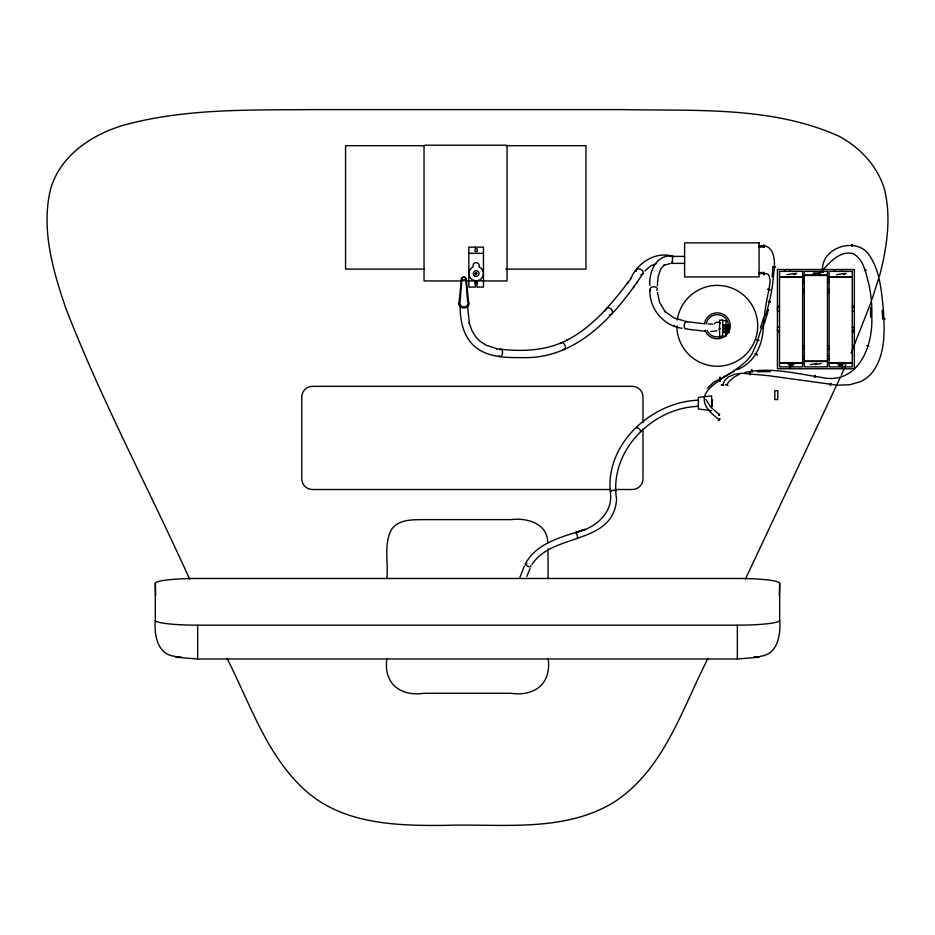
<?xml version="1.0" encoding="UTF-8"?>
<svg xmlns="http://www.w3.org/2000/svg" width="935" height="935" viewBox="0 0 935 935"><rect width="100%" height="100%" fill="white"/><g stroke="black" fill="none" stroke-linecap="round" stroke-linejoin="round"><path stroke-width="1.4" d="M777.429 309.906L777.441 307.557M854.333 329.751L854.321 330.698M854.333 329.506L854.333 328.372M548.109 658.38C551.814 683.333 534.762 696.82 510.907 693.279L424.093 693.279C400.238 696.82 383.186 683.333 386.891 658.38M174.939 656.3C157.267 654.699 154.065 634.631 155.315 620.337L155.315 583.311A42.344 4.827 0 0 1 197.659 578.473L737.341 578.473A42.344 4.827 0 0 1 779.685 583.311L779.346 595.291M779.685 583.311L779.685 620.337C780.935 634.631 777.733 654.699 760.062 656.3M712.423 400.32L712.073 406.316L712.412 400.192M649.872 285.514C648.715 271.956 656.452 253.759 672.768 256.178M657.293 285.958L658.146 276.386L660.905 268.602L664.399 264.967L663.768 265.353L670.208 263.518M830.198 384.788C830.432 387.604 831.531 381.69 830.385 383.747M751.728 369.968L752.102 372.177M672.744 256.587L672.627 258.177M672.253 262.221L672.16 263.53L672.394 260.9M772.135 276.853L772.894 266.954L775.337 267.13L774.624 266.954M461.937 278.805L459.856 304.226A3.985 3.015 0 0 0 463.667 307.229A3.985 3.015 0 0 0 467.816 304.494M458.898 303.887L461.481 278.642M851.785 244.351L851.738 245.414M673.095 256.4C656.58 250.931 637.553 262.209 630.774 278.688L631.452 277.765L627.443 283.282L628.145 282.323C610.987 304.541 592.474 327.098 567.019 340.118L567.837 339.674C546.017 351.303 520.234 351.969 496.251 348.626L497.104 348.802L485.838 345.085L479.772 341.111L475.634 336.729L471.824 330.3L469.16 322.587L469.417 323.592L467.652 306.844M822.449 268.836C822.929 247.752 853.398 237.759 867.224 252.438C880.034 268.532 881.296 290.306 883.4 309.964C884.674 330.943 885.667 354.61 872.39 372.329A34.057 32.912 -87 0 1 860.247 381.714L849.786 384.741L837.444 385.185L768.056 375.625L741.993 373.24L735.226 374.07L728.33 376.957L724.742 380.463L722.51 385.103M768.991 289.605L770.206 280.547L768.862 275.182A4.313 4.137 -55.2 0 0 766.829 273.733L758.764 273.604M796.655 273.488L793.838 274.656M846.269 273.488L843.452 274.656M768.523 309.637L764.327 323.755M765.438 315.89C769.645 302.461 772.567 288.623 773.572 274.574C775.582 263.647 775.594 242.434 758.764 246.069M760.377 328.15L763.544 317.877M763.942 325.777C762.189 325.298 758.729 336.214 757.817 340.13A55.516 54.791 -43.9 0 1 754.019 349.035C745.546 377.682 673.773 386.237 719.19 419.593M871.139 302.134L851.095 353.009M872.004 299.41L878.468 278.969M879.332 276.246L880.197 273.523C887.058 245.987 891.335 217.119 884.44 189.127C877.322 165.857 860.177 147.636 838.999 136.241C771.574 105.842 695.406 111.136 623.248 109.605L311.752 109.605C248.406 110.178 183.774 108.296 122.204 125.617C90.648 135.294 60.12 155.97 50.56 189.127C40.941 229.052 52.769 269.818 65.59 307.592C101.401 400.437 148.653 488.339 189.536 578.964M519.93 577.257L524.336 566.236M526.814 576.439L530.051 568.632M840.109 377.81L745.464 578.964M841.266 375.204L845.883 364.755M708.064 658.228C682.176 708.566 664.294 769.33 614.342 801.973C563.373 833.295 500.611 823.419 443.915 825.395C397.539 825.792 346.406 824.378 308.807 793.441C267.445 758.601 250.814 704.78 226.936 658.228M854.169 331.294L852.253 330.932M525.295 564.074C536.608 542.148 563.478 536.819 584.831 529.385L575.773 532.436L575.796 533.324M532.05 564.413C552.082 532.634 613.477 545.327 616.597 499.126C608.755 451.126 652.303 407.718 698.422 406.328M643.023 273.499C616.41 313.657 579.291 356.726 527.106 357.637C509.774 357.521 490.022 358.701 475.588 347.236C463.351 337.301 459.903 320.506 460.172 305.523M633.346 287.606L634.035 286.648M636.7 282.966L637.378 282.031M763.883 247.284L763.848 244.853L763.825 247.307M719.728 414.041L718.641 415.491L719.12 414.836M707.398 388.2L713.872 382.146L727.687 374.806M819.528 273.604C828.106 264.523 838.73 250.112 853 253.63C864.022 259.381 865.81 273.371 868.86 284.205A132.712 132.525 -5.5 0 1 871.817 317.047C872.986 347.376 857.512 385.956 820.252 377.214C795.556 373.486 769.996 366.859 745.066 372.422M644.811 270.975L650.935 265.774L656.335 263.67M821.316 363.434L815.343 364.65M698.422 400.203C652.034 401.758 605.985 443.155 610.193 491.342C614.225 512.859 594.333 528.754 575.808 532.389C576.837 533.172 578.286 538.408 577.175 537.905M718.477 420.575L719.962 418.623L718.407 420.551M736.99 369.734C755.153 362.722 763.112 344.162 763.322 325.848A270.612 268.812 29.7 0 1 768.956 289.605M723.678 385.477L721.329 384.799M757.256 354.833L755.118 353.605L757.292 354.786M732.012 372.516L734.08 371.382M810.318 364.627L816.781 363.458M728.786 374.222L730.983 373.077M739.211 374.386L734.349 376.922L729.405 381.211A19.132 18.373 -18.9 0 0 726.846 385.103M864.431 270.531L866.231 269.981L865.307 270.227M615.616 491.132C618.07 489.566 608.264 490.653 611.034 491.646M772.918 266.942L773.689 266.896M762.119 325.707L762.796 325.684M758.332 657.293L737.341 659L197.659 659L176.668 657.293M794.75 273.488L786.978 274.68M844.363 273.488L836.591 274.68M716.981 330.873L710.729 331.493M767.81 289.312L770.183 289.862L767.787 289.359M882.184 310.326L882.698 318.987L885.153 318.87L883.996 318.882M821.433 271.711L823.443 272.015L821.339 272.085M754.3 657.048L759.629 656.802L753.879 657.013M757.256 371.721L770.265 371.686M712.762 324.036L708.099 324.001M756.66 339.744L757.49 339.931M424.245 145.696L345.564 145.696L345.564 269.116L424.245 269.116M505.823 145.696L585.953 145.696L585.953 269.116L505.823 269.116M758.764 247.097L763.86 247.097L763.86 246.069M468.832 253.338L483.465 253.338M684.607 256.389L672.464 256.389L672.464 263.366L684.607 263.378M758.764 272.576L763.86 272.576L764.105 274.808L763.673 272.389L763.86 273.604M813.719 273.02L818.043 273.02M812.492 274.236L819.282 274.236M804.684 275.1L827.078 275.1M804.322 275.463L827.452 275.463M779.883 276.737L802.265 276.737M829.497 276.737L851.89 276.737M779.51 277.111L802.639 277.111M829.123 277.111L852.253 277.111M802.639 279.448L804.31 279.448M827.452 279.448L829.123 279.448M461.89 280.944L424.034 280.944L424.034 145.217L507.039 145.217L507.039 280.944L466.261 280.944M802.639 282.428L804.31 282.428M827.452 282.428L829.123 282.428M475.038 282.732L477.271 282.732M802.639 289.499L804.31 289.499M827.452 289.499L829.123 289.499M802.639 292.468L804.31 292.468M827.452 292.468L829.123 292.468M779.51 307.346L777.593 306.984A10.764 2.256 0 0 1 779.311 305.85M852.253 307.346L854.181 307.007M777.429 310.981L779.51 310.981M852.253 310.981L854.333 310.981M722.673 320.635L725.981 320.635L725.981 336.366L722.673 336.366M777.429 327.297L779.51 327.297M852.253 327.297L854.333 327.297M779.51 330.932L777.593 331.294A10.764 2.256 0 0 0 779.311 332.428M802.639 345.81L804.31 345.81M827.452 345.81L829.123 345.81M802.639 348.778L804.31 348.778M827.452 348.778L829.123 348.778M802.639 355.849L804.31 355.849M827.452 355.849L829.123 355.849M802.639 358.83L804.31 358.83M827.452 358.83L829.123 358.83M804.322 361.085L827.452 361.085M804.684 361.448L827.078 361.448M779.51 362.722L802.639 362.722M829.123 362.722L852.253 362.722M779.883 363.084L802.265 363.084M829.497 363.084L851.89 363.084M787.679 363.949L794.469 363.949M837.292 363.949L844.083 363.949M788.918 365.164L793.242 365.164M838.531 365.164L842.856 365.164M789.853 365.678L792.296 365.678M839.466 365.678L841.909 365.678M610.882 489.508L312.465 489.508A10.694 10.694 0 0 1 301.771 478.802L301.771 397.036A10.694 10.694 0 0 1 312.465 386.342L632.294 386.342A10.694 10.694 0 0 1 642.999 397.036L642.999 422.585M615.16 489.508L632.294 489.508A10.694 10.694 0 0 0 642.999 478.802L642.999 428.978M155.315 620.337A42.344 4.827 0 0 0 197.659 625.176L737.341 625.176A42.344 4.827 0 0 0 779.685 620.337M721.481 384.694L723.69 385.442M181.121 657.013L175.371 656.802L179.368 656.989M705.259 331.27L687.342 329.167M703.225 323.65L688.067 321.792M711.605 410.547L698.422 409.051L698.422 397.398L711.605 395.902L711.605 406.561M686.582 321.57L674.088 318.005L664.586 311.11L665.253 311.881L659.561 302.367L657.492 292.456M769.049 301.432C766.303 301.269 772.742 302.659 769.505 301.537M867.248 345.634C865.296 345.342 870.754 346.616 868.147 345.856M681.977 328.255C663.242 325.812 649.135 308.503 649.918 289.768M844.714 273.511L845.275 273.452M795.101 273.511L795.662 273.452M673.843 325.894L674.684 326.163M757.806 340.036L758.975 340.527L756.684 339.791M719.26 414.661L710.471 406.783L705.843 399.397M719.985 377.272L720.417 378.032M720.803 379.107L719.973 377.319M719.494 380.557L720.09 381.55L719.237 380.054M751.74 369.828L751.915 370.669M851.808 244.374L851.773 246.337M547.676 543.328C548.319 523.623 526.943 517.464 510.907 519.626L424.093 519.626C412.966 519.767 399.058 519.054 391.742 529.152C383.303 544.135 388.598 562.554 386.88 578.73M466.203 278.642L468.786 303.887M465.747 278.805A1.905 1.438 0 0 1 462.895 280.056A1.905 1.438 0 0 1 462.895 277.555A1.905 1.438 0 0 1 465.747 278.805L467.71 302.811M155.654 595.291L155.315 583.311M854.321 307.557L854.333 308.421M777.441 330.698L777.429 329.471M548.015 548.81L548.12 578.73M870.59 307.638L870.59 317.058M841.932 269.525L841.932 271.384M841.932 366.894L841.932 368.752M789.83 269.525L789.83 271.384M789.83 366.894L789.83 368.752M737.341 625.176L737.341 659M728.155 324.807L728.155 326.046M728.155 327.963L728.155 329.202M728.155 331.107L728.155 332.357M197.659 625.176L197.659 659M820.439 273.523A1.239 0.76 39.9 0 1 819.925 274.586A1.239 0.76 39.9 0 1 818.487 273.336A1.239 0.76 39.9 0 1 819.528 272.728M499.687 349.83A3.717 1.987 -83.8 0 1 502.27 350.695A3.717 1.987 -83.8 0 1 501.674 355.662A3.717 1.987 -83.8 0 1 498.974 355.744M467.5 304.752A3.717 2.676 1.3 0 1 463.667 306.89A3.717 2.676 1.3 0 1 460.137 304.424M560.731 343.542A3.717 2.104 66.1 0 1 563.606 343.344A3.717 2.104 66.1 0 1 565.418 347.89A3.717 2.104 66.1 0 1 563.034 349.304M605.261 310.817A3.717 3.378 41.7 0 1 608.93 308.001A3.717 3.378 41.7 0 1 612.39 311.706A3.717 3.378 41.7 0 1 609.199 315.037M636.256 271.36A3.717 2.7 31.5 0 1 639.061 268.859A3.717 2.7 31.5 0 1 643.058 271.956A3.717 2.7 31.5 0 1 640.802 274.878M650.398 290.75A3.717 2.653 -1.6 0 1 653.518 286.729A3.717 2.653 -1.6 0 1 656.896 290.563M686.687 328.629A3.717 2.01 -81.5 0 1 684.221 325.029A3.717 2.01 -81.5 0 1 687.599 322.108M720.102 328.559A3.717 3.693 -4.9 0 1 718.536 329.389M714.422 323.931A3.717 3.693 -4.9 0 1 720.394 323.346M852.451 305.85A10.764 2.256 0 0 1 854.041 306.984M854.041 331.294A10.764 2.256 0 0 1 852.451 332.428M530.624 565.652A3.097 1.064 24 0 1 529.49 566.797A3.097 1.064 24 0 1 525.575 564.787A3.097 1.064 24 0 1 526.978 563.782M637.179 428.429A3.097 0.631 45.6 0 1 637.401 427.388A3.097 0.631 45.6 0 1 640.522 430.404A3.097 0.631 45.6 0 1 640.3 431.444M468.003 302.169A4.967 3.752 0 0 1 467.231 306.972A4.967 3.752 0 0 1 460.85 307.218A4.967 3.752 0 0 1 459.436 302.496M704.441 323.966A12.961 12.961 0 0 1 723.491 314.429A12.961 12.961 0 0 1 725.759 335.607A12.961 12.961 0 0 1 705.119 330.335M677.256 320.05A40.427 40.427 0 0 1 740.719 292.877A40.427 40.427 0 0 1 735.798 361.74A40.427 40.427 0 0 1 676.846 325.812M706.252 323.989A11.173 11.173 0 0 1 722.323 315.843A11.173 11.173 0 0 1 725.268 333.62M721.913 335.969A11.173 11.173 0 0 1 707.105 330.452M814.689 377.401L815.203 375.192L814.701 377.331M749.987 374.69L750.232 372.34L749.987 374.69M475.097 273.476C477.224 277.122 477.528 270.051 475.097 273.476M784.664 271.15L785.657 271.243L784.675 271.115M834.277 271.15L835.271 271.243L834.289 271.115M725.77 384.519L727.944 385.664L725.852 384.507M759.08 242.855L684.607 242.855L684.607 276.912L759.08 276.912L759.08 242.855M475.342 247.132L468.832 247.132L468.832 287.08L475.342 287.08L475.342 284.672A1.239 1.239 0 0 1 475.249 282.873A1.239 1.239 0 0 1 477.049 282.873A1.239 1.239 0 0 1 476.955 284.672L476.955 287.08L483.465 287.08L483.465 247.132L476.955 247.132L476.955 249.54A1.239 1.239 0 0 1 477.049 251.34A1.239 1.239 0 0 1 475.249 251.34A1.239 1.239 0 0 1 475.342 249.54L475.342 247.132M854.333 269.525L777.429 269.525L777.429 368.752L854.333 368.752L854.333 269.525M802.639 271.384L779.51 271.384L779.51 366.894L802.639 366.894L802.639 271.384M827.452 271.384L804.31 271.384L804.31 366.894L827.452 366.894L827.452 271.384M852.253 271.384L829.123 271.384L829.123 366.894L852.253 366.894L852.253 271.384M722.673 320.121L719.588 320.121L719.588 336.88L722.673 336.88L722.673 320.121M729.382 324.807L722.813 324.807L722.813 326.046L729.382 326.046L729.382 324.807M729.382 327.963L722.813 327.963L722.813 329.202L729.382 329.202L729.382 327.963M729.382 331.107L722.813 331.107L722.813 332.357L729.382 332.357L729.382 331.107M777.78 390.678L774.823 390.678L774.823 399.572L777.78 399.572L777.78 390.678M479.246 266.931L479.246 265.739A3.097 3.097 0 0 0 476.149 262.642A3.097 3.097 0 0 0 473.052 265.739L473.052 266.931A7.316 7.316 0 0 0 470.41 278.092A7.316 7.316 0 0 0 481.887 278.092A7.316 7.316 0 0 0 479.246 266.931M474.548 275.918A2.852 2.852 0 0 0 479 273.756A2.852 2.852 0 0 0 474.898 270.986A2.852 2.852 0 0 0 474.548 275.918M462.661 280.36A2.373 1.788 0 0 0 466.214 278.805A2.373 1.788 0 0 0 462.661 277.251A2.373 1.788 0 0 0 462.661 280.36"/></g></svg>
